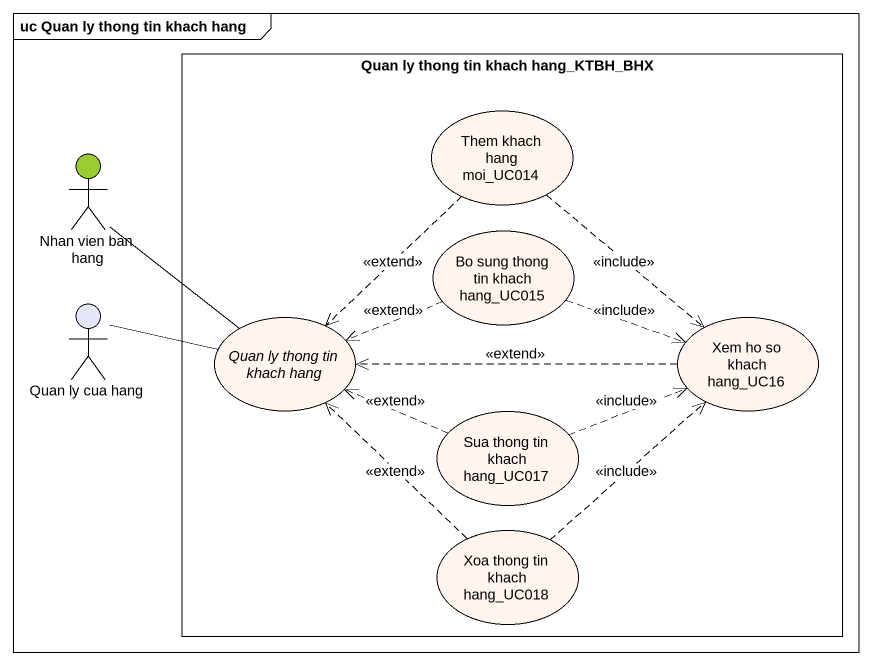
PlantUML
@startuml
mainframe uc Quan ly thong tin khach hang
rectangle "Quan ly thong tin khach hang_KTBH_BHX" as Quan_ly_thong_tin_khach {
  usecase "Them khach hang moi_UC014" as Them_khach_hang_moi_UC014 #FFF5EE
  usecase "Bo sung thong tin khach hang_UC015" as Bo_sung_thong_tin_khach #FFF5EE
  usecase "Quan ly thong tin khach hang" as Quan_ly_thong_tin_khach_hang #FFF5EE
  usecase "Xem ho so khach hang_UC16" as Xem_ho_so_khach_hang_UC16 #FFF5EE
  usecase "Sua thong tin khach hang_UC017" as Sua_thong_tin_khach_hang #FFF5EE
  usecase "Xoa thong tin khach hang_UC018" as Xoa_thong_tin_khach_hang #FFF5EE
}
actor "Nhan vien ban hang" as Nhan_vien_ban_hang #9ACD32
actor "Quan ly cua hang" as Quan_ly_cua_hang #E6E6FA
Nhan_vien_ban_hang -- Quan_ly_thong_tin_khach_hang
Them_khach_hang_moi_UC014 ..> Quan_ly_thong_tin_khach_hang : <<extend>>
Them_khach_hang_moi_UC014 ..> Xem_ho_so_khach_hang_UC16 : <<include>>
Bo_sung_thong_tin_khach .left.> Quan_ly_thong_tin_khach_hang : <<extend>>
Bo_sung_thong_tin_khach .right.> Xem_ho_so_khach_hang_UC16 : <<include>>
Quan_ly_cua_hang -right- Quan_ly_thong_tin_khach_hang
Xem_ho_so_khach_hang_UC16 .left.> Quan_ly_thong_tin_khach_hang : <<extend>>
Sua_thong_tin_khach_hang .left.> Quan_ly_thong_tin_khach_hang : <<extend>>
Sua_thong_tin_khach_hang .right.> Xem_ho_so_khach_hang_UC16 : <<include>>
Xoa_thong_tin_khach_hang .up.> Quan_ly_thong_tin_khach_hang : <<extend>>
Xoa_thong_tin_khach_hang .up.> Xem_ho_so_khach_hang_UC16 : <<include>>
@enduml
